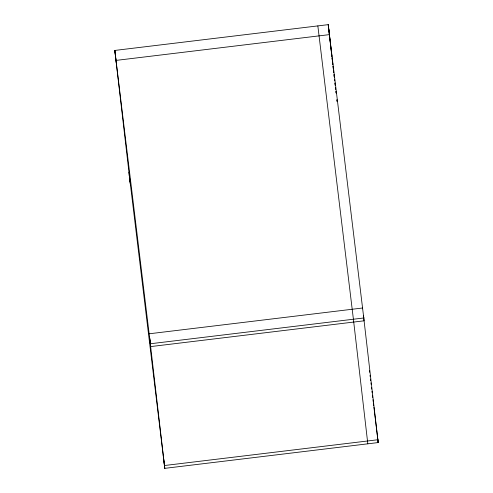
<?xml version="1.0" encoding="UTF-8"?>
<svg xmlns="http://www.w3.org/2000/svg" width="493" height="493" viewBox="0 0 493 493"><rect width="100%" height="100%" fill="white"/><g stroke="black" fill="none" stroke-linecap="round" stroke-linejoin="round"><path stroke-width="0.74" d="M116.021 60.405L329.423 34.621M149.163 333.792L362.565 308.008L362.663 308.84M363.772 317.979L150.371 343.763L149.49 336.614L164.785 468.35L378.186 442.566L363.514 315.877L363.772 317.979L328.215 24.65L114.814 50.434L130.435 184.992M164.459 465.528L377.86 439.744M129.228 175.021L130.109 182.17M328.541 27.472L328.899 30.406M363.748 317.874L364.099 320.807L150.698 346.585L114.814 50.434L116.348 63.227M369.479 370.674L369.67 372.264M370.033 375.253L370.218 376.781M370.496 379.074L370.687 380.67M370.958 382.888L371.149 384.485M371.512 387.473L371.704 389.069M371.975 391.294L372.166 392.884M372.443 395.109L372.72 397.469M372.998 399.694L373.275 402.048M373.46 403.508L373.737 405.868M373.922 407.329L378.186 442.566L377.737 438.807M317.849 25.901L353.407 319.236L367.821 443.823M128.901 172.193L164.785 468.35L163.251 455.55M331.9 56.331L328.215 24.65L331.894 56.448M332.072 57.854L332.337 60.14M332.516 61.668L332.867 64.719M333.046 66.241L333.311 68.527M333.484 70.055L333.749 72.342M334.014 74.628L334.279 76.914M334.544 79.2L334.722 80.729M334.987 83.015L335.252 85.301M335.511 87.588L335.69 89.116M335.955 91.402L336.134 92.924M336.929 99.789L337.101 101.311M332.072 57.971L332.337 60.257M332.51 61.785L332.775 64.072M333.04 66.358L333.305 68.644M333.484 70.172L333.749 72.459M334.014 74.745L334.279 77.031M334.544 79.318L334.716 80.846M334.981 83.132L335.246 85.418M335.511 87.705L335.69 89.233M335.955 91.519L336.127 93.041M336.922 99.906L337.101 101.429"/></g></svg>
